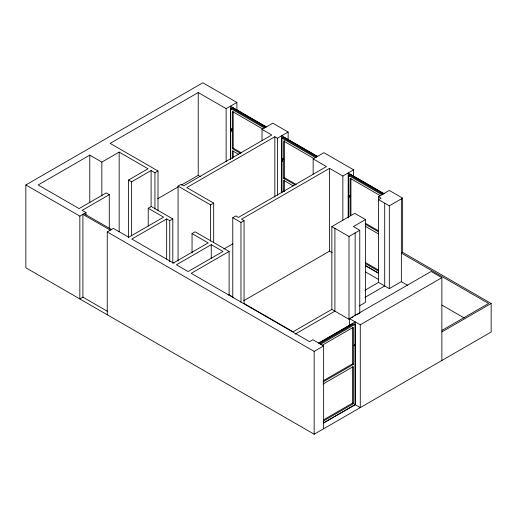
<?xml version="1.0" encoding="UTF-8"?>
<svg xmlns="http://www.w3.org/2000/svg" width="517" height="517" viewBox="0 0 517 517"><rect width="100%" height="100%" fill="white"/><g stroke="black" fill="none" stroke-linecap="round" stroke-linejoin="round"><path stroke-width="0.78" d="M441.983 330.382L488.591 303.473L401.354 253.11L402.633 252.374L491.15 303.473L491.15 332.043L314.168 434.222L25.85 267.767L25.85 184.957L202.832 82.778L236.896 102.444L236.896 110.483M128.559 237.904L128.559 180.019L148.024 168.781L119.156 152.114L101.843 162.112L89.777 155.145L38.142 184.957L79.075 208.584L106.224 192.912L109.294 194.683L109.294 228.449M236.896 102.444L226.136 108.654L198.224 92.537L110.166 143.377L158.008 170.998L158.008 210.393M230.647 159.139L230.647 108.531L232.437 107.497L266.171 126.975M109.294 194.683L82.145 210.361L85.99 212.577L85.99 214.988M128.559 180.019L131.628 181.79L151.093 170.552L154.938 172.768L158.008 170.998M25.85 184.957L79.838 216.125L85.99 212.577M230.899 129.353L232.133 128.649L232.592 128.914L232.592 129.444L231.364 130.155L230.899 129.353L231.364 129.625L232.592 128.914M231.235 129.935L231.028 129.58L231.719 129.948L231.261 129.147L230.724 131.945L230.517 129.877L232.256 129.108M231.261 129.683L230.517 129.877M230.517 131.829L230.976 131.796M262.022 140.624L262.022 129.373L272.782 123.162L288.143 132.035L288.143 140.075M262.701 128.979L232.327 111.446L232.327 148.618L233.193 148.114L241.478 152.896M178.061 260.891L178.061 186.126L181.137 184.349L183.697 185.829L271.755 134.989L262.022 129.373M157.685 198.748L177.951 187.044M181.448 185.028L198.224 175.347L200.318 176.555M107.245 314.756L107.245 231.952L113.391 228.398L128.759 237.271L163.592 217.159L148.224 208.286L148.224 225.974M148.224 208.286L151.3 206.516L172.814 218.937L172.814 263.153M288.143 132.035L277.39 138.246L274.831 136.766L186.786 187.593L213.683 203.123L213.683 242.518M281.894 192.744L281.894 138.123L283.691 137.089M172.814 218.937L169.738 220.714L166.668 218.937L131.835 239.048L173.35 263.017L208.183 242.906L192.046 233.594L192.046 252.884M282.153 158.945L282.973 159.003L282.612 159.747L282.153 158.945L282.973 159.003M282.508 158.738L281.972 161.53L281.765 159.462L282.282 159.165L282.973 159.54M281.765 159.462L282.508 159.268M281.765 161.414L282.23 161.388M178.061 186.126L210.593 204.906L213.683 203.123M313.147 174.164L313.147 158.887L323.9 152.677L353.609 169.828L353.609 176.258M313.948 158.57L283.575 141.031L283.575 178.21L284.447 177.706L296.183 184.479M192.046 233.594L195.122 231.816L229.109 251.436L229.109 295.659M107.581 311.402L82.914 297.159L79.838 298.936L79.838 216.125M232.773 297.301L232.773 217.709L235.862 215.925L238.421 217.405L326.46 166.577L313.147 158.887M353.609 169.828L342.855 176.038L329.536 168.348L241.497 219.182L244.056 220.656L244.056 303.466L293.081 331.772L331.843 309.392L349.001 319.299L350.364 318.511M232.773 217.709L240.967 222.439L244.056 220.656M211.259 244.683L176.426 264.794L188.13 271.548L222.963 251.436L211.259 244.683L211.259 258.351M348.387 217.095L348.387 175.328L350.177 174.294M223.822 249.02L232.902 243.778M229.109 251.436L191.206 273.325L309.56 341.653L312.888 339.734L323.642 345.944L323.642 428.755M349.873 195.439L350.332 196.24L349.104 196.951L348.639 196.68L349.001 195.943L349.46 196.744L348.768 196.37L348.258 196.667L348.464 198.735L348.975 196.492L348.258 196.667M348.639 196.15L349.104 196.415L350.332 195.704M348.258 198.618L348.716 198.593M364.944 290.276L378.56 282.418L378.56 196.654L389.314 190.443L402.633 198.134L402.633 252.374M331.843 309.392L331.843 226.582L354.74 213.359L365.493 219.57L365.493 302.38L359.425 305.883M365.493 219.57L353.357 226.582L359.761 230.278L359.761 313.089L357.124 314.607M378.56 196.654L381.119 198.134L378.56 199.607L389.314 205.818L402.633 198.134M331.843 226.582L349.001 236.489L359.761 230.278M243.591 300.778L329.536 251.159L332.198 252.697M295.155 334.118L334.913 311.163L334.913 228.359M364.97 297.365L384.706 285.966L384.706 203.162M378.56 282.418L389.314 288.628L401.354 281.681L407.635 285.306M349.511 325.82L349.511 318.588L431.113 271.477L441.873 277.687L441.873 360.498M351.734 317.722L353.098 316.934M318.679 343.029L355.263 321.904L355.263 404.714L323.506 423.048M318.899 343.133L352.607 323.674M355.089 324.314L320.695 344.173L319.771 343.637L354.171 323.778L355.089 324.314L355.089 404.643L323.448 422.912M322.408 345.123L353.376 327.242L353.376 364.414L323.093 381.901M107.245 231.952L314.168 351.411L323.642 345.944M349.511 318.588L360.271 324.799L441.873 277.687M323.552 380.57L352.458 363.884L353.376 364.414M323.093 383.995L353.376 366.514L353.376 403.687L323.093 421.174M441.873 331.927L491.15 303.473M323.552 419.843L352.458 403.157L353.376 403.687M384.066 193.681L348.18 172.962L348.18 217.987M350.869 174.688L383.911 193.765M266.326 126.885L230.44 106.172L230.44 159.23M317.574 156.477L281.694 135.758L281.694 192.841M382.987 194.302L349.259 174.824L349.259 176.433M284.376 137.483L317.425 156.561M348.387 175.328L382.121 194.806M265.247 127.505L231.519 108.034L231.519 109.636M282.767 137.619L316.501 157.097L315.628 157.601L281.894 138.123M230.647 108.531L264.381 128.009M380.441 195.775L350.067 178.236L350.067 215.415L350.933 214.91L350.933 178.527M283.381 158.234L283.839 159.036L283.381 158.771M348.975 196.725L348.768 196.37M282.482 159.52L282.282 159.165M365.435 223.279L378.547 230.853M365.254 224.178L378.366 231.752M232.327 148.618L240.612 153.4M283.575 178.21L295.31 184.983M365.254 226.278L378.366 233.852M238.537 154.305L232.327 150.718L232.327 158.629M293.242 185.887L283.575 180.304L283.575 191.38M441.828 305.049L464.163 317.942M365.435 262.552L378.547 270.126M365.254 263.45L378.366 271.024M365.597 265.589L378.677 273.144M365.435 265.732L378.547 273.299M365.513 271.929L378.56 279.464M172.723 262.287L174.1 263.075M228.928 294.735L233.089 297.133M84.064 213.689L111.472 229.509M110.321 230.175L82.914 214.355L82.914 297.159M354.895 404.501L360.271 407.609L360.271 324.799M401.354 198.871L401.354 281.681M389.314 205.818L389.314 288.628M355.147 232.941L355.147 315.751M352.458 327.5L352.458 363.884M352.458 366.773L352.458 403.157M349.104 196.415L349.104 196.951M349.001 236.489L349.001 319.299M348.516 198.47L348.516 196.757L348.464 198.735M342.855 176.038L342.855 220.255M329.536 168.348L329.536 251.159M314.168 351.411L314.168 434.222M284.447 140.527L284.447 177.706M284.447 179.8L284.447 191.665M282.612 159.21L282.612 159.747M282.023 159.553L281.972 161.53M277.39 138.246L277.39 195.323M274.831 136.766L274.831 197.061M240.967 222.439L240.967 302.031M233.193 111.73L233.193 148.114M233.193 151.003L233.193 157.33M232.133 128.649L232.133 129.179M231.364 129.625L231.364 130.155M230.776 129.961L230.724 131.945M226.136 108.654L226.136 161.718M210.593 204.906L210.593 241.084M198.224 92.537L198.224 175.347M169.738 220.714L169.738 261.712M166.668 218.937L166.668 259.133M154.938 172.768L154.938 208.952M151.093 170.552L151.093 206.729M131.628 181.79L131.628 235.655M119.156 152.114L119.156 231.706M101.843 162.112L101.843 195.878M89.777 155.145L89.777 202.58M354.462 344.936L353.99 345.737L354.462 344.936"/></g></svg>
